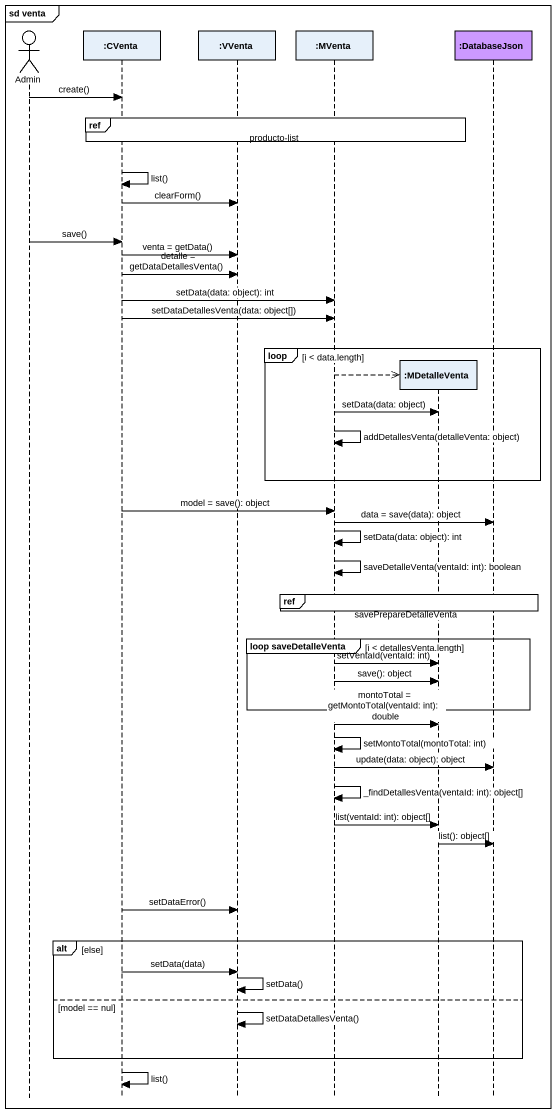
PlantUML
@startuml
mainframe sd venta
hide footbox
actor Admin
participant ":CVenta" as CVenta
participant ":VVenta" as VVenta
participant ":MVenta" as MVenta
participant ":MDetalleVenta" as MDetalleVenta
participant ":DatabaseJson" as DatabaseJson #CC99FF

Admin -> CVenta : create()
ref over CVenta, VVenta, MVenta, MDetalleVenta : producto-list
CVenta -> CVenta : list()
CVenta -> VVenta : clearForm()
Admin -> CVenta : save()
CVenta -> VVenta : venta = getData()
CVenta -> VVenta : detalle = getDataDetallesVenta()
CVenta -> MVenta : setData(data: object): int
CVenta -> MVenta : setDataDetallesVenta(data: object[])
loop i < data.length
  MVenta -->> MDetalleVenta **
  MVenta -> MDetalleVenta : setData(data: object)
  MVenta -> MVenta : addDetallesVenta(detalleVenta: object)
end
CVenta -> MVenta : model = save(): object
MVenta -> DatabaseJson : data = save(data): object
MVenta -> MVenta : setData(data: object): int
MVenta -> MVenta : saveDetalleVenta(ventaId: int): boolean
ref over MVenta, MDetalleVenta, DatabaseJson : savePrepareDetalleVenta
group loop saveDetalleVenta [i < detallesVenta.length]
  MVenta -> MDetalleVenta : setVentaId(ventaId: int)
  MVenta -> MDetalleVenta : save(): object
end
MVenta -> MDetalleVenta : montoTotal = getMontoTotal(ventaId: int): double
MVenta -> MVenta : setMontoTotal(montoTotal: int)
MVenta -> DatabaseJson : update(data: object): object
MVenta -> MVenta : _findDetallesVenta(ventaId: int): object[]
MVenta -> MDetalleVenta : list(ventaId: int): object[]
MDetalleVenta -> DatabaseJson : list(): object[]
CVenta -> VVenta : setDataError()
alt else
  CVenta -> VVenta : setData(data)
  VVenta -> VVenta : setData()
else model == nul
  VVenta -> VVenta : setDataDetallesVenta()
end
CVenta -> CVenta : list()
@enduml
